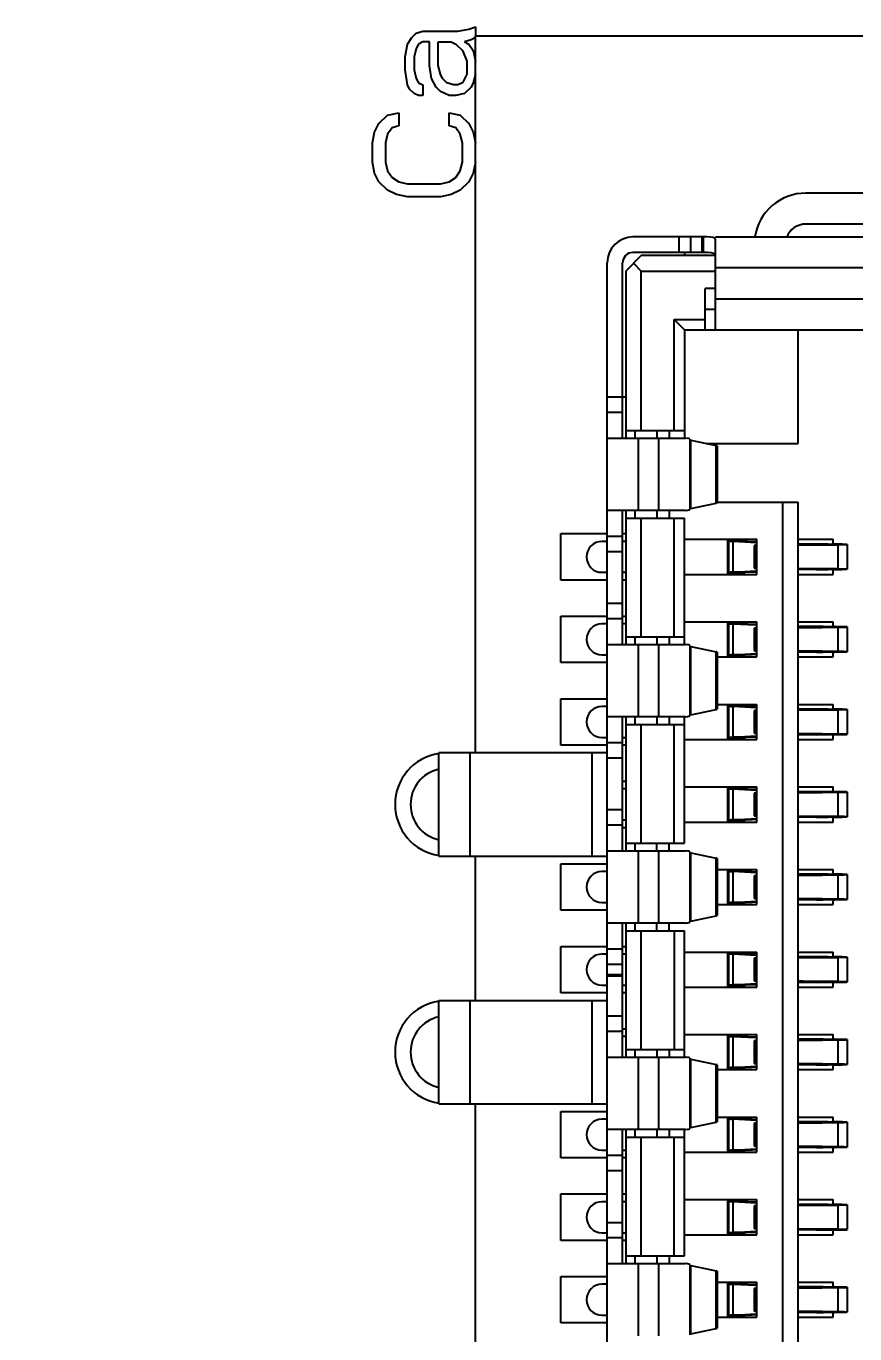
# Model space of a CAD drawing. Header units: millimetres. Extents: x 0 to 841, y 0 to 594.
# Drawn here: x 374.55 to 382.58, y 331 to 343.67 of the extents above; entities that cross this region are included whole.
import ezdxf

# ---------------------------------------------------------------- set-up
doc = ezdxf.new("R2010")
doc.units = ezdxf.units.MM
doc.header["$LTSCALE"] = 46.255
doc.layers.get('0').update_dxf_attribs({"linetype": 'CONTINUOUS'})
doc.layers.add('ASSEM_MEM', color=7, linetype='CONTINUOUS')
doc.styles.get("Standard").update_dxf_attribs({"font": 'txt', "width": 0.8})
doc.dimstyles.new('DIMSTYLE_1', dxfattribs={"dimtxt": 3, "dimasz": 2.1, "dimexe": 2, "dimexo": 1, "dimgap": 0.75, "dimtad": 0, "dimtih": 1, "dimtoh": 1, "dimzin": 0, "dimdsep": 46, "dimtxsty": 'STANDARD', "dimblk": '_FILLED', "dimblk1": '_FILLED', "dimblk2": '_FILLED', "dimcen": 0.09, "dimazin": 0, "dimtp": 0.01, "dimtm": 0.01, "dimtfac": 1, "dimtofl": 0, "dimtmove": 0, "dimatfit": 3, "dimldrblk": '_FILLED', "dimfxl": 1, "dimtolj": 1, "dimtzin": 0, "dimarcsym": 0})

# ---------------------------------------------------------------- blocks, each defined once
blk = doc.blocks.new('*D32')
at = {"color": 7, "linetype": 'CONTINUOUS'}
for p, q in [((351.897, 329.99), (369.83, 329.99)), ((369.83, 329.99), (372.996, 324.681)), ((372.996, 324.681), (426.09, 324.681))]:
    blk.add_line(p, q, dxfattribs=at)
at = {"color": 7, "linetype": 'CONTINUOUS', "insert": (427.59, 328.431), "char_height": 3, "width": 14.4, "attachment_point": 1, "line_spacing_factor": 0.9}
blk.add_mtext('156.65', dxfattribs=at)
blk = doc.blocks.new('_FILLED')
at = {"color": 0, "linetype": 'BYBLOCK'}
blk.add_solid([(0, 0), (-1, 0.1667), (-1, -0.1667)], dxfattribs=at)
blk = doc.blocks.new('*D55')
at = {"color": 7, "linetype": 'CONTINUOUS'}
blk.add_line((385.407, 330.505), (385.407, 294.565), dxfattribs=at)
at = {"color": 7, "linetype": 'CONTINUOUS', "insert": (381.657, 293.065), "char_height": 3, "width": 14.4, "attachment_point": 3, "rotation": 90, "line_spacing_factor": 0.9}
blk.add_mtext('169.31', dxfattribs=at)

msp = doc.modelspace()

# ---------------------------------------------------------------- linework, layer by layer
at = {"layer": 'ASSEM_MEM', "color": 40, "linetype": 'CONTINUOUS'}
for p, q in [((378.289, 343.562), (378.332, 343.604)), ((378.332, 343.604), (378.396, 343.625)), ((378.396, 343.625), (378.736, 343.625)), ((378.736, 343.625), (378.843, 343.645)), ((378.843, 343.645), (378.907, 343.666)), ((378.907, 343.666), (378.907, 343.58)), ((378.226, 343.375), (378.247, 343.5)), ((378.247, 343.5), (378.289, 343.562)), ((378.353, 343.5), (378.332, 343.458)), ((378.396, 343.52), (378.353, 343.5)), ((378.46, 343.52), (378.396, 343.52)), ((378.46, 343.291), (378.46, 343.52)), ((378.545, 343.52), (378.672, 343.52)), ((378.545, 343.291), (378.545, 343.52)), ((378.672, 343.52), (378.715, 343.5)), ((378.715, 343.5), (378.779, 343.437)), ((378.864, 343.541), (378.8, 343.52)), ((378.8, 343.52), (378.843, 343.5)), ((378.843, 343.5), (378.885, 343.437)), ((378.907, 343.562), (378.864, 343.541)), ((378.226, 343.25), (378.226, 343.375)), ((378.332, 343.458), (378.311, 343.375)), ((378.311, 343.375), (378.311, 343.25)), ((378.779, 343.437), (378.821, 343.333)), ((378.885, 343.437), (378.907, 343.333)), ((378.247, 343.104), (378.226, 343.25)), ((378.311, 343.25), (378.332, 343.166)), ((378.481, 343.166), (378.46, 343.291)), ((378.566, 343.208), (378.545, 343.291)), ((378.821, 343.333), (378.821, 343.208)), ((378.268, 343.062), (378.247, 343.104)), ((378.332, 343.166), (378.353, 343.125)), ((378.353, 343.125), (378.396, 343.104)), ((378.396, 343.104), (378.396, 343)), ((378.524, 343.083), (378.481, 343.166)), ((378.566, 343.041), (378.524, 343.083)), ((378.587, 343.166), (378.566, 343.208)), ((378.63, 343.125), (378.587, 343.166)), ((378.694, 343.104), (378.63, 343.125)), ((378.736, 343.104), (378.694, 343.104)), ((378.779, 343.125), (378.736, 343.104)), ((378.821, 343.208), (378.779, 343.125)), ((378.864, 343.083), (378.8, 343.02)), ((378.885, 343.125), (378.864, 343.083)), ((378.907, 343.208), (378.885, 343.125)), ((378.311, 343.02), (378.268, 343.062)), ((378.353, 343), (378.311, 343.02)), ((378.396, 343), (378.353, 343)), ((378.651, 343), (378.566, 343.041)), ((378.715, 343), (378.651, 343)), ((378.8, 343.02), (378.715, 343)), ((378.055, 342.812), (378.162, 342.833)), ((378.162, 342.833), (378.162, 342.708)), ((378.651, 342.833), (378.758, 342.812)), ((378.651, 342.708), (378.651, 342.833)), ((377.928, 342.645), (377.97, 342.729)), ((377.97, 342.729), (378.055, 342.812)), ((378.162, 342.708), (378.098, 342.687)), ((378.715, 342.687), (378.651, 342.708)), ((378.758, 342.812), (378.843, 342.729)), ((378.843, 342.729), (378.885, 342.645)), ((377.907, 342.541), (377.928, 342.645)), ((378.055, 342.625), (378.034, 342.541)), ((378.098, 342.687), (378.055, 342.625)), ((378.758, 342.625), (378.715, 342.687)), ((378.779, 342.541), (378.758, 342.625)), ((378.885, 342.645), (378.907, 342.541)), ((377.907, 342.354), (377.907, 342.541)), ((378.034, 342.541), (378.034, 342.354)), ((378.779, 342.354), (378.779, 342.541)), ((377.928, 342.25), (377.907, 342.354)), ((378.034, 342.354), (378.055, 342.27)), ((378.758, 342.27), (378.779, 342.354)), ((378.907, 342.354), (378.885, 342.25)), ((377.97, 342.166), (377.928, 342.25)), ((378.055, 342.27), (378.098, 342.208)), ((378.098, 342.208), (378.162, 342.166)), ((378.651, 342.166), (378.715, 342.208)), ((378.715, 342.208), (378.758, 342.27)), ((378.885, 342.25), (378.843, 342.166)), ((378.055, 342.083), (377.97, 342.166)), ((378.141, 342.041), (378.055, 342.083)), ((378.162, 342.166), (378.247, 342.145)), ((378.247, 342.145), (378.566, 342.145)), ((378.566, 342.145), (378.651, 342.166)), ((378.758, 342.083), (378.672, 342.041)), ((378.843, 342.166), (378.758, 342.083)), ((378.247, 342.02), (378.141, 342.041)), ((378.566, 342.02), (378.247, 342.02)), ((378.672, 342.041), (378.566, 342.02))]:
    msp.add_line(p, q, dxfattribs=at)
at = {"layer": 'ASSEM_MEM', "color": 7, "linetype": 'CONTINUOUS'}
for p, q in [((378.907, 343.58), (386.907, 343.58)), ((378.907, 336.63), (378.907, 343.58)), ((383.707, 342.055), (382.107, 342.055)), ((383.707, 341.755), (382.107, 341.755)), ((380.879, 341.48), (380.879, 341.63)), ((380.99, 341.63), (380.99, 341.48)), ((381.102, 341.48), (381.102, 341.63)), ((381.112, 341.63), (381.112, 341.48)), ((381.232, 341.63), (384.582, 341.63)), ((381.232, 340.73), (381.232, 341.605)), ((380.512, 341.45), (380.362, 341.3)), ((381.228, 341.45), (380.512, 341.45)), ((380.932, 341.48), (380.932, 341.45)), ((380.182, 334.473), (380.182, 341.38)), ((380.332, 339.68), (380.332, 341.38)), ((380.437, 341.375), (380.512, 341.3)), ((384.582, 341.33), (381.232, 341.33)), ((380.362, 341.3), (380.362, 339.68)), ((380.512, 341.3), (381.232, 341.3)), ((380.512, 339.755), (380.512, 341.3)), ((381.232, 341.13), (381.132, 341.13)), ((381.132, 340.73), (381.132, 341.13)), ((381.132, 340.93), (381.232, 340.93)), ((381.232, 341.03), (384.582, 341.03)), ((380.832, 340.83), (381.132, 340.83)), ((380.832, 340.83), (380.932, 340.73)), ((380.832, 339.755), (380.832, 340.83)), ((380.932, 340.73), (384.582, 340.73)), ((380.932, 340.73), (380.932, 339.68)), ((382.032, 339.63), (382.032, 340.73)), ((380.182, 340.08), (380.362, 340.08)), ((380.332, 339.93), (380.182, 339.93)), ((380.182, 339.68), (380.941, 339.68)), ((380.362, 339.755), (380.932, 339.755)), ((380.452, 339.68), (380.452, 339.755)), ((380.482, 339.68), (380.482, 338.98)), ((380.662, 339.755), (380.662, 339.68)), ((380.682, 338.98), (380.682, 339.68)), ((380.782, 339.755), (380.782, 339.68)), ((380.982, 339.672), (380.982, 338.989)), ((380.993, 339.661), (381.237, 339.61)), ((380.993, 338.999), (380.993, 339.661)), ((381.141, 339.63), (382.032, 339.63)), ((381.237, 339.051), (381.237, 339.61)), ((381.248, 339.606), (381.248, 339.055)), ((380.993, 338.999), (381.237, 339.051)), ((381.248, 339.06), (382.032, 339.06)), ((381.882, 339.06), (381.882, 330.63)), ((382.032, 329.53), (382.032, 339.06)), ((380.941, 338.98), (380.182, 338.98)), ((380.332, 337.68), (380.332, 338.98)), ((380.362, 338.98), (380.362, 337.68)), ((380.362, 338.905), (380.932, 338.905)), ((380.452, 338.905), (380.452, 338.98)), ((380.512, 337.755), (380.512, 338.905)), ((380.662, 338.98), (380.662, 338.905)), ((380.782, 338.98), (380.782, 338.905)), ((380.832, 337.755), (380.832, 338.905)), ((380.932, 337.68), (380.932, 338.905)), ((379.732, 338.755), (380.182, 338.755)), ((379.732, 338.305), (379.732, 338.755)), ((380.182, 338.68), (380.132, 338.68)), ((380.182, 338.73), (380.332, 338.73)), ((380.332, 338.755), (380.362, 338.755)), ((380.362, 338.68), (380.332, 338.68)), ((380.932, 338.7), (381.632, 338.7)), ((381.352, 338.36), (381.352, 338.7)), ((381.362, 338.68), (381.352, 338.68)), ((381.362, 338.685), (381.362, 338.7)), ((381.362, 338.685), (381.512, 338.685)), ((381.362, 338.684), (381.512, 338.684)), ((381.362, 338.684), (381.366, 338.682)), ((381.362, 338.377), (381.362, 338.684)), ((381.546, 338.679), (381.401, 338.679)), ((381.63, 338.667), (381.401, 338.679)), ((381.401, 338.679), (381.401, 338.381)), ((381.512, 338.685), (381.512, 338.7)), ((381.63, 338.675), (381.546, 338.679)), ((381.632, 338.36), (381.632, 338.7)), ((382.032, 338.7), (382.372, 338.7)), ((382.211, 338.654), (382.032, 338.655)), ((382.134, 338.655), (382.134, 338.646)), ((382.276, 338.654), (382.211, 338.654)), ((382.265, 338.646), (382.417, 338.648)), ((382.372, 338.651), (382.372, 338.7)), ((382.417, 338.648), (382.417, 338.413)), ((382.507, 338.651), (382.507, 338.41)), ((380.332, 338.58), (380.182, 338.58)), ((381.616, 338.637), (381.608, 338.639)), ((381.608, 338.639), (381.608, 338.639)), ((381.608, 338.639), (381.608, 338.421)), ((381.608, 338.639), (381.608, 338.422)), ((381.616, 338.637), (381.632, 338.637)), ((381.632, 338.557), (381.62, 338.557)), ((381.62, 338.557), (381.62, 338.504)), ((382.032, 338.644), (382.265, 338.646)), ((381.401, 338.381), (381.63, 338.394)), ((381.616, 338.424), (381.608, 338.422)), ((381.608, 338.422), (381.608, 338.421)), ((381.632, 338.424), (381.616, 338.424)), ((381.62, 338.504), (381.632, 338.504)), ((382.265, 338.415), (382.032, 338.416)), ((382.211, 338.406), (382.032, 338.405)), ((382.134, 338.415), (382.134, 338.406)), ((382.211, 338.406), (382.276, 338.407)), ((382.417, 338.413), (382.265, 338.415)), ((382.372, 338.36), (382.372, 338.407)), ((380.182, 338.305), (379.732, 338.305)), ((380.132, 338.38), (380.182, 338.38)), ((380.332, 338.38), (380.362, 338.38)), ((380.362, 338.305), (380.332, 338.305)), ((380.932, 338.36), (381.632, 338.36)), ((381.352, 338.38), (381.362, 338.38)), ((381.362, 338.377), (381.512, 338.377)), ((381.512, 338.376), (381.362, 338.376)), ((381.362, 338.36), (381.362, 338.376)), ((381.546, 338.381), (381.401, 338.381)), ((381.512, 338.36), (381.512, 338.376)), ((381.546, 338.381), (381.63, 338.386)), ((382.032, 338.36), (382.372, 338.36)), ((380.182, 338.08), (380.332, 338.08)), ((379.732, 337.955), (380.182, 337.955)), ((379.732, 337.505), (379.732, 337.955)), ((380.332, 337.93), (380.182, 337.93)), ((380.332, 337.955), (380.362, 337.955)), ((380.932, 337.9), (381.632, 337.9)), ((381.352, 337.56), (381.352, 337.9)), ((381.362, 337.885), (381.362, 337.9)), ((381.512, 337.885), (381.512, 337.9)), ((381.632, 337.56), (381.632, 337.9)), ((382.032, 337.9), (382.372, 337.9)), ((382.372, 337.851), (382.372, 337.9)), ((380.182, 337.88), (380.132, 337.88)), ((380.362, 337.88), (380.332, 337.88)), ((381.362, 337.88), (381.352, 337.88)), ((381.362, 337.885), (381.512, 337.885)), ((381.362, 337.884), (381.512, 337.884)), ((381.362, 337.884), (381.366, 337.882)), ((381.362, 337.577), (381.362, 337.884)), ((381.546, 337.879), (381.401, 337.879)), ((381.63, 337.867), (381.401, 337.879)), ((381.401, 337.879), (381.401, 337.581)), ((381.63, 337.875), (381.546, 337.879)), ((381.616, 337.837), (381.608, 337.839)), ((381.608, 337.839), (381.608, 337.839)), ((381.608, 337.839), (381.608, 337.621)), ((381.608, 337.839), (381.608, 337.622)), ((381.616, 337.837), (381.632, 337.837)), ((382.211, 337.854), (382.032, 337.855)), ((382.032, 337.844), (382.265, 337.846)), ((382.134, 337.855), (382.134, 337.846)), ((382.276, 337.854), (382.211, 337.854)), ((382.265, 337.846), (382.417, 337.848)), ((382.417, 337.848), (382.417, 337.613)), ((382.507, 337.851), (382.507, 337.61)), ((380.182, 337.68), (380.941, 337.68)), ((380.362, 337.755), (380.932, 337.755)), ((380.452, 337.68), (380.452, 337.755)), ((380.482, 337.68), (380.482, 336.98)), ((380.662, 337.755), (380.662, 337.68)), ((380.682, 336.98), (380.682, 337.68)), ((380.782, 337.755), (380.782, 337.68)), ((380.982, 337.672), (380.982, 336.989)), ((380.993, 337.661), (381.237, 337.61)), ((380.993, 336.999), (380.993, 337.661)), ((381.632, 337.757), (381.62, 337.757)), ((381.62, 337.757), (381.62, 337.704)), ((381.62, 337.704), (381.632, 337.704)), ((380.132, 337.58), (380.182, 337.58)), ((381.237, 337.051), (381.237, 337.61)), ((381.248, 337.606), (381.248, 337.055)), ((381.248, 337.56), (381.632, 337.56)), ((381.352, 337.58), (381.362, 337.58)), ((381.362, 337.577), (381.512, 337.577)), ((381.512, 337.576), (381.362, 337.576)), ((381.362, 337.56), (381.362, 337.576)), ((381.401, 337.581), (381.63, 337.594)), ((381.546, 337.581), (381.401, 337.581)), ((381.512, 337.56), (381.512, 337.576)), ((381.546, 337.581), (381.63, 337.586)), ((381.616, 337.624), (381.608, 337.622)), ((381.608, 337.622), (381.608, 337.621)), ((381.632, 337.624), (381.616, 337.624)), ((382.265, 337.615), (382.032, 337.616)), ((382.211, 337.606), (382.032, 337.605)), ((382.032, 337.56), (382.372, 337.56)), ((382.134, 337.615), (382.134, 337.606)), ((382.211, 337.606), (382.276, 337.607)), ((382.417, 337.613), (382.265, 337.615)), ((382.372, 337.56), (382.372, 337.607)), ((380.182, 337.505), (379.732, 337.505)), ((379.732, 337.155), (380.182, 337.155)), ((379.732, 336.705), (379.732, 337.155)), ((380.182, 337.08), (380.132, 337.08)), ((380.993, 336.999), (381.237, 337.051)), ((381.248, 337.1), (381.632, 337.1)), ((381.352, 336.76), (381.352, 337.1)), ((381.362, 337.08), (381.352, 337.08)), ((381.362, 337.085), (381.362, 337.1)), ((381.362, 337.085), (381.512, 337.085)), ((381.362, 337.084), (381.512, 337.084)), ((381.362, 337.084), (381.366, 337.082)), ((381.362, 336.777), (381.362, 337.084)), ((381.546, 337.079), (381.401, 337.079)), ((381.63, 337.067), (381.401, 337.079)), ((381.401, 337.079), (381.401, 336.781)), ((381.512, 337.085), (381.512, 337.1)), ((381.63, 337.075), (381.546, 337.079)), ((381.616, 337.037), (381.608, 337.039)), ((381.608, 337.039), (381.608, 337.039)), ((381.608, 337.039), (381.608, 336.821)), ((381.608, 337.039), (381.608, 336.822)), ((381.616, 337.037), (381.632, 337.037)), ((381.632, 336.76), (381.632, 337.1)), ((382.032, 337.1), (382.372, 337.1)), ((382.211, 337.054), (382.032, 337.055)), ((382.032, 337.044), (382.265, 337.046)), ((382.134, 337.055), (382.134, 337.046)), ((382.276, 337.054), (382.211, 337.054)), ((382.265, 337.046), (382.417, 337.048)), ((382.372, 337.051), (382.372, 337.1)), ((382.417, 337.048), (382.417, 336.813)), ((382.507, 337.051), (382.507, 336.81)), ((380.941, 336.98), (380.182, 336.98)), ((380.332, 335.68), (380.332, 336.98)), ((380.362, 336.98), (380.362, 335.68)), ((380.362, 336.905), (380.932, 336.905)), ((380.452, 336.905), (380.452, 336.98)), ((380.512, 335.755), (380.512, 336.905)), ((380.662, 336.98), (380.662, 336.905)), ((380.782, 336.98), (380.782, 336.905)), ((380.832, 335.755), (380.832, 336.905)), ((380.932, 335.755), (380.932, 336.98)), ((381.632, 336.957), (381.62, 336.957)), ((381.62, 336.957), (381.62, 336.904)), ((381.62, 336.904), (381.632, 336.904)), ((380.132, 336.78), (380.182, 336.78)), ((380.332, 336.78), (380.362, 336.78)), ((380.932, 336.76), (381.632, 336.76)), ((381.352, 336.78), (381.362, 336.78)), ((381.362, 336.777), (381.512, 336.777)), ((381.512, 336.776), (381.362, 336.776)), ((381.362, 336.76), (381.362, 336.776)), ((381.401, 336.781), (381.63, 336.794)), ((381.546, 336.781), (381.401, 336.781)), ((381.512, 336.76), (381.512, 336.776)), ((381.546, 336.781), (381.63, 336.786)), ((381.616, 336.824), (381.608, 336.822)), ((381.608, 336.822), (381.608, 336.821)), ((381.632, 336.824), (381.616, 336.824)), ((382.265, 336.815), (382.032, 336.816)), ((382.211, 336.806), (382.032, 336.805)), ((382.032, 336.76), (382.372, 336.76)), ((382.134, 336.815), (382.134, 336.806)), ((382.211, 336.806), (382.276, 336.807)), ((382.417, 336.813), (382.265, 336.815)), ((382.372, 336.76), (382.372, 336.807)), ((380.182, 336.63), (378.552, 336.63)), ((378.552, 335.63), (378.552, 336.63)), ((378.852, 336.63), (378.852, 335.63)), ((380.182, 336.705), (379.732, 336.705)), ((380.032, 336.63), (380.032, 335.63)), ((380.182, 336.73), (380.332, 336.73)), ((380.362, 336.705), (380.332, 336.705)), ((380.332, 336.58), (380.182, 336.58)), ((380.332, 336.355), (380.362, 336.355)), ((380.362, 336.28), (380.332, 336.28)), ((380.932, 336.3), (381.632, 336.3)), ((381.352, 335.96), (381.352, 336.3)), ((381.362, 336.28), (381.352, 336.28)), ((381.362, 336.285), (381.362, 336.3)), ((381.362, 336.285), (381.512, 336.285)), ((381.362, 336.284), (381.512, 336.284)), ((381.362, 336.284), (381.366, 336.282)), ((381.362, 335.977), (381.362, 336.284)), ((381.546, 336.279), (381.401, 336.279)), ((381.63, 336.267), (381.401, 336.279)), ((381.401, 336.279), (381.401, 335.981)), ((381.512, 336.285), (381.512, 336.3)), ((381.63, 336.275), (381.546, 336.279)), ((381.616, 336.237), (381.608, 336.239)), ((381.608, 336.239), (381.608, 336.239)), ((381.608, 336.239), (381.608, 336.021)), ((381.608, 336.239), (381.608, 336.022)), ((381.632, 335.96), (381.632, 336.3)), ((382.032, 336.3), (382.372, 336.3)), ((382.211, 336.254), (382.032, 336.255)), ((382.032, 336.244), (382.265, 336.246)), ((382.134, 336.255), (382.134, 336.246)), ((382.276, 336.254), (382.211, 336.254)), ((382.265, 336.246), (382.417, 336.248)), ((382.372, 336.251), (382.372, 336.3)), ((382.417, 336.248), (382.417, 336.013)), ((382.507, 336.251), (382.507, 336.01)), ((381.616, 336.237), (381.632, 336.237)), ((381.632, 336.157), (381.62, 336.157)), ((381.62, 336.157), (381.62, 336.104)), ((380.182, 336.08), (380.332, 336.08)), ((381.401, 335.981), (381.63, 335.994)), ((381.546, 335.981), (381.63, 335.986)), ((381.616, 336.024), (381.608, 336.022)), ((381.608, 336.022), (381.608, 336.021)), ((381.632, 336.024), (381.616, 336.024)), ((381.62, 336.104), (381.632, 336.104)), ((382.265, 336.015), (382.032, 336.016)), ((382.211, 336.006), (382.032, 336.005)), ((382.134, 336.015), (382.134, 336.006)), ((382.211, 336.006), (382.276, 336.007)), ((382.417, 336.013), (382.265, 336.015)), ((382.372, 335.96), (382.372, 336.007)), ((380.332, 335.93), (380.182, 335.93)), ((380.332, 335.98), (380.362, 335.98)), ((380.362, 335.905), (380.332, 335.905)), ((380.932, 335.96), (381.632, 335.96)), ((381.352, 335.98), (381.362, 335.98)), ((381.362, 335.977), (381.512, 335.977)), ((381.512, 335.976), (381.362, 335.976)), ((381.362, 335.96), (381.362, 335.976)), ((381.546, 335.981), (381.401, 335.981)), ((381.512, 335.96), (381.512, 335.976)), ((382.032, 335.96), (382.372, 335.96)), ((380.362, 335.755), (380.932, 335.755)), ((380.452, 335.68), (380.452, 335.755)), ((380.662, 335.68), (380.662, 335.755)), ((380.782, 335.68), (380.782, 335.755)), ((378.552, 335.63), (380.182, 335.63)), ((378.907, 334.23), (378.907, 335.63)), ((380.182, 335.68), (380.941, 335.68)), ((380.482, 335.68), (380.482, 334.98)), ((380.682, 334.98), (380.682, 335.68)), ((380.982, 335.672), (380.982, 334.989)), ((380.993, 335.661), (381.237, 335.61)), ((380.993, 334.999), (380.993, 335.661)), ((381.237, 335.051), (381.237, 335.61)), ((381.248, 335.606), (381.248, 335.055)), ((379.732, 335.555), (380.182, 335.555)), ((379.732, 335.105), (379.732, 335.555)), ((380.182, 335.48), (380.132, 335.48)), ((381.248, 335.5), (381.632, 335.5)), ((381.352, 335.16), (381.352, 335.5)), ((381.362, 335.48), (381.352, 335.48)), ((381.362, 335.485), (381.362, 335.5)), ((381.362, 335.485), (381.512, 335.485)), ((381.362, 335.484), (381.512, 335.484)), ((381.362, 335.484), (381.366, 335.482)), ((381.362, 335.177), (381.362, 335.484)), ((381.546, 335.479), (381.401, 335.479)), ((381.63, 335.467), (381.401, 335.479)), ((381.401, 335.479), (381.401, 335.181)), ((381.512, 335.485), (381.512, 335.5)), ((381.63, 335.475), (381.546, 335.479)), ((381.632, 335.16), (381.632, 335.5)), ((382.032, 335.5), (382.372, 335.5)), ((382.372, 335.451), (382.372, 335.5)), ((381.616, 335.437), (381.608, 335.439)), ((381.608, 335.439), (381.608, 335.439)), ((381.608, 335.439), (381.608, 335.221)), ((381.608, 335.439), (381.608, 335.222)), ((381.616, 335.437), (381.632, 335.437)), ((381.632, 335.357), (381.62, 335.357)), ((381.62, 335.357), (381.62, 335.304)), ((382.211, 335.454), (382.032, 335.455)), ((382.134, 335.455), (382.134, 335.446)), ((382.276, 335.454), (382.211, 335.454)), ((382.265, 335.446), (382.417, 335.448)), ((382.417, 335.448), (382.417, 335.213)), ((382.507, 335.451), (382.507, 335.21)), ((381.62, 335.304), (381.632, 335.304)), ((380.182, 335.105), (379.732, 335.105)), ((380.132, 335.18), (380.182, 335.18)), ((381.248, 335.16), (381.632, 335.16)), ((381.352, 335.18), (381.362, 335.18)), ((381.362, 335.177), (381.512, 335.177)), ((381.512, 335.176), (381.362, 335.176)), ((381.362, 335.16), (381.362, 335.176)), ((381.401, 335.181), (381.63, 335.194)), ((381.546, 335.181), (381.401, 335.181)), ((381.512, 335.16), (381.512, 335.176)), ((381.546, 335.181), (381.63, 335.186)), ((381.616, 335.224), (381.608, 335.222)), ((381.608, 335.222), (381.608, 335.221)), ((381.632, 335.224), (381.616, 335.224)), ((382.265, 335.215), (382.032, 335.216)), ((382.211, 335.206), (382.032, 335.205)), ((382.032, 335.16), (382.372, 335.16)), ((382.134, 335.215), (382.134, 335.206)), ((382.211, 335.206), (382.276, 335.207)), ((382.417, 335.213), (382.265, 335.215)), ((382.372, 335.16), (382.372, 335.207)), ((380.941, 334.98), (380.182, 334.98)), ((380.332, 334.473), (380.332, 334.98)), ((380.362, 334.98), (380.362, 333.68)), ((380.452, 334.905), (380.452, 334.98)), ((380.662, 334.905), (380.662, 334.98)), ((380.782, 334.905), (380.782, 334.98)), ((380.993, 334.999), (381.237, 335.051)), ((380.362, 334.905), (380.932, 334.905)), ((380.512, 333.755), (380.512, 334.905)), ((380.832, 334.905), (380.832, 333.755)), ((380.932, 333.68), (380.932, 334.905)), ((379.732, 334.755), (380.182, 334.755)), ((379.732, 334.305), (379.732, 334.755)), ((380.182, 334.73), (380.332, 334.73)), ((380.332, 334.755), (380.362, 334.755)), ((380.182, 334.68), (380.132, 334.68)), ((380.362, 334.68), (380.332, 334.68)), ((380.932, 334.7), (381.632, 334.7)), ((381.352, 334.36), (381.352, 334.7)), ((381.362, 334.68), (381.352, 334.68)), ((381.362, 334.685), (381.362, 334.7)), ((381.362, 334.685), (381.512, 334.685)), ((381.362, 334.684), (381.512, 334.684)), ((381.362, 334.684), (381.366, 334.682)), ((381.362, 334.377), (381.362, 334.684)), ((381.546, 334.679), (381.401, 334.679)), ((381.63, 334.667), (381.401, 334.679)), ((381.401, 334.679), (381.401, 334.381)), ((381.512, 334.685), (381.512, 334.7)), ((381.63, 334.675), (381.546, 334.679)), ((381.616, 334.637), (381.608, 334.639)), ((381.608, 334.639), (381.608, 334.639)), ((381.608, 334.639), (381.608, 334.421)), ((381.608, 334.639), (381.608, 334.422)), ((381.616, 334.637), (381.632, 334.637)), ((381.632, 334.36), (381.632, 334.7)), ((382.032, 334.7), (382.372, 334.7)), ((382.211, 334.654), (382.032, 334.655)), ((382.032, 334.644), (382.265, 334.646)), ((382.134, 334.655), (382.134, 334.646)), ((382.276, 334.654), (382.211, 334.654)), ((382.265, 334.646), (382.417, 334.648)), ((382.372, 334.651), (382.372, 334.7)), ((382.417, 334.648), (382.417, 334.413)), ((382.507, 334.651), (382.507, 334.41)), ((380.332, 334.58), (380.182, 334.58)), ((380.332, 334.48), (380.182, 334.48)), ((380.182, 334.47), (380.332, 334.47)), ((380.182, 328.88), (380.182, 334.47)), ((380.332, 333.68), (380.332, 334.47)), ((381.632, 334.557), (381.62, 334.557)), ((381.62, 334.557), (381.62, 334.504)), ((381.62, 334.504), (381.632, 334.504)), ((380.132, 334.38), (380.182, 334.38)), ((380.332, 334.38), (380.362, 334.38)), ((380.932, 334.36), (381.632, 334.36)), ((381.352, 334.38), (381.362, 334.38)), ((381.362, 334.377), (381.512, 334.377)), ((381.512, 334.376), (381.362, 334.376)), ((381.362, 334.36), (381.362, 334.376)), ((381.401, 334.381), (381.63, 334.394)), ((381.546, 334.381), (381.401, 334.381)), ((381.512, 334.36), (381.512, 334.376)), ((381.546, 334.381), (381.63, 334.386)), ((381.616, 334.424), (381.608, 334.422)), ((381.608, 334.422), (381.608, 334.421)), ((381.632, 334.424), (381.616, 334.424)), ((382.211, 334.406), (382.032, 334.405)), ((382.032, 334.36), (382.372, 334.36)), ((382.134, 334.415), (382.134, 334.406)), ((382.211, 334.406), (382.276, 334.407)), ((382.417, 334.413), (382.265, 334.415)), ((382.372, 334.36), (382.372, 334.407)), ((378.552, 334.23), (380.182, 334.23)), ((378.552, 333.23), (378.552, 334.23)), ((378.852, 334.23), (378.852, 333.23)), ((380.182, 334.305), (379.732, 334.305)), ((380.032, 334.23), (380.032, 333.23)), ((380.362, 334.305), (380.332, 334.305)), ((380.182, 334.08), (380.332, 334.08)), ((380.332, 333.93), (380.182, 333.93)), ((380.332, 333.955), (380.362, 333.955)), ((380.362, 333.88), (380.332, 333.88)), ((380.932, 333.9), (381.632, 333.9)), ((381.352, 333.56), (381.352, 333.9)), ((381.362, 333.88), (381.352, 333.88)), ((381.362, 333.885), (381.362, 333.9)), ((381.362, 333.885), (381.512, 333.885)), ((381.362, 333.884), (381.512, 333.884)), ((381.362, 333.884), (381.366, 333.882)), ((381.362, 333.577), (381.362, 333.884)), ((381.546, 333.879), (381.401, 333.879)), ((381.63, 333.867), (381.401, 333.879)), ((381.401, 333.879), (381.401, 333.581)), ((381.512, 333.885), (381.512, 333.9)), ((381.63, 333.875), (381.546, 333.879)), ((381.616, 333.837), (381.608, 333.839)), ((381.608, 333.839), (381.608, 333.839)), ((381.608, 333.839), (381.608, 333.621)), ((381.608, 333.839), (381.608, 333.622)), ((381.616, 333.837), (381.632, 333.837)), ((381.632, 333.56), (381.632, 333.9)), ((382.032, 333.9), (382.372, 333.9)), ((382.211, 333.854), (382.032, 333.855)), ((382.032, 333.844), (382.265, 333.846)), ((382.134, 333.855), (382.134, 333.846)), ((382.276, 333.854), (382.211, 333.854)), ((382.265, 333.846), (382.417, 333.848)), ((382.372, 333.851), (382.372, 333.9)), ((382.417, 333.848), (382.417, 333.613)), ((382.507, 333.851), (382.507, 333.61)), ((380.362, 333.755), (380.932, 333.755)), ((380.452, 333.68), (380.452, 333.755)), ((380.662, 333.755), (380.662, 333.68)), ((380.782, 333.755), (380.782, 333.68)), ((381.632, 333.757), (381.62, 333.757)), ((381.62, 333.757), (381.62, 333.704)), ((381.62, 333.704), (381.632, 333.704)), ((380.182, 333.68), (380.941, 333.68)), ((380.482, 333.68), (380.482, 332.98)), ((380.682, 332.98), (380.682, 333.68)), ((380.982, 333.672), (380.982, 332.989)), ((380.993, 333.661), (381.237, 333.61)), ((380.993, 332.999), (380.993, 333.661)), ((381.237, 333.051), (381.237, 333.61)), ((381.248, 333.606), (381.248, 333.055)), ((381.352, 333.58), (381.362, 333.58)), ((381.362, 333.577), (381.512, 333.577)), ((381.401, 333.581), (381.63, 333.594)), ((381.546, 333.581), (381.401, 333.581)), ((381.546, 333.581), (381.63, 333.586)), ((381.616, 333.624), (381.608, 333.622)), ((381.608, 333.622), (381.608, 333.621)), ((381.632, 333.624), (381.616, 333.624)), ((382.265, 333.615), (382.032, 333.616)), ((382.211, 333.606), (382.032, 333.605)), ((382.134, 333.615), (382.134, 333.606)), ((382.211, 333.606), (382.276, 333.607)), ((382.417, 333.613), (382.265, 333.615)), ((382.372, 333.56), (382.372, 333.607)), ((381.248, 333.56), (381.632, 333.56)), ((381.512, 333.576), (381.362, 333.576)), ((381.362, 333.56), (381.362, 333.576)), ((381.512, 333.56), (381.512, 333.576)), ((382.032, 333.56), (382.372, 333.56)), ((378.552, 333.23), (380.182, 333.23)), ((378.907, 326.68), (378.907, 333.23)), ((379.732, 333.155), (380.182, 333.155)), ((379.732, 332.705), (379.732, 333.155)), ((380.182, 333.08), (380.132, 333.08)), ((381.248, 333.1), (381.632, 333.1)), ((381.352, 332.76), (381.352, 333.1)), ((381.362, 333.08), (381.352, 333.08)), ((381.362, 333.085), (381.362, 333.1)), ((381.362, 333.085), (381.512, 333.085)), ((381.362, 333.084), (381.512, 333.084)), ((381.362, 333.084), (381.366, 333.082)), ((381.362, 332.777), (381.362, 333.084)), ((381.546, 333.079), (381.401, 333.079)), ((381.63, 333.067), (381.401, 333.079)), ((381.401, 333.079), (381.401, 332.781)), ((381.512, 333.085), (381.512, 333.1)), ((381.63, 333.075), (381.546, 333.079)), ((381.632, 332.76), (381.632, 333.1)), ((382.032, 333.1), (382.372, 333.1)), ((382.372, 333.051), (382.372, 333.1)), ((380.941, 332.98), (380.182, 332.98)), ((380.332, 331.68), (380.332, 332.98)), ((380.362, 332.98), (380.362, 331.68)), ((380.452, 332.905), (380.452, 332.98)), ((380.662, 332.98), (380.662, 332.905)), ((380.782, 332.98), (380.782, 332.905)), ((380.932, 331.755), (380.932, 332.98)), ((380.993, 332.999), (381.237, 333.051)), ((381.616, 333.037), (381.608, 333.039)), ((381.608, 333.039), (381.608, 333.039)), ((381.608, 333.039), (381.608, 332.821)), ((381.608, 333.039), (381.608, 332.822)), ((381.616, 333.037), (381.632, 333.037)), ((381.632, 332.957), (381.62, 332.957)), ((381.62, 332.957), (381.62, 332.904)), ((382.211, 333.054), (382.032, 333.055)), ((382.032, 333.044), (382.265, 333.046)), ((382.134, 333.055), (382.134, 333.046)), ((382.276, 333.054), (382.211, 333.054)), ((382.265, 333.046), (382.417, 333.048)), ((382.417, 333.048), (382.417, 332.813)), ((382.507, 333.051), (382.507, 332.81)), ((380.362, 332.905), (380.932, 332.905)), ((380.512, 331.755), (380.512, 332.905)), ((380.832, 331.755), (380.832, 332.905)), ((381.616, 332.824), (381.608, 332.822)), ((381.608, 332.822), (381.608, 332.821)), ((381.632, 332.824), (381.616, 332.824)), ((381.62, 332.904), (381.632, 332.904)), ((382.265, 332.815), (382.032, 332.816)), ((380.182, 332.705), (379.732, 332.705)), ((380.132, 332.78), (380.182, 332.78)), ((380.182, 332.73), (380.332, 332.73)), ((380.332, 332.78), (380.362, 332.78)), ((380.362, 332.705), (380.332, 332.705)), ((380.932, 332.76), (381.632, 332.76)), ((381.352, 332.78), (381.362, 332.78)), ((381.362, 332.777), (381.512, 332.777)), ((381.512, 332.776), (381.362, 332.776)), ((381.362, 332.76), (381.362, 332.776)), ((381.401, 332.781), (381.63, 332.794)), ((381.546, 332.781), (381.401, 332.781)), ((381.512, 332.76), (381.512, 332.776)), ((381.546, 332.781), (381.63, 332.786)), ((382.211, 332.806), (382.032, 332.805)), ((382.032, 332.76), (382.372, 332.76)), ((382.134, 332.815), (382.134, 332.806)), ((382.211, 332.806), (382.276, 332.807)), ((382.417, 332.813), (382.265, 332.815)), ((382.372, 332.76), (382.372, 332.807)), ((380.332, 332.58), (380.182, 332.58)), ((379.732, 332.355), (380.182, 332.355)), ((379.732, 331.905), (379.732, 332.355)), ((380.332, 332.355), (380.362, 332.355)), ((380.182, 332.28), (380.132, 332.28)), ((380.362, 332.28), (380.332, 332.28)), ((380.932, 332.3), (381.632, 332.3)), ((381.352, 331.96), (381.352, 332.3)), ((381.362, 332.28), (381.352, 332.28)), ((381.362, 332.285), (381.362, 332.3)), ((381.362, 332.285), (381.512, 332.285)), ((381.362, 332.284), (381.512, 332.284)), ((381.362, 332.284), (381.366, 332.282)), ((381.362, 331.977), (381.362, 332.284)), ((381.546, 332.279), (381.401, 332.279)), ((381.63, 332.267), (381.401, 332.279)), ((381.401, 332.279), (381.401, 331.981)), ((381.512, 332.285), (381.512, 332.3)), ((381.63, 332.275), (381.546, 332.279)), ((381.616, 332.237), (381.608, 332.239)), ((381.608, 332.239), (381.608, 332.239)), ((381.608, 332.239), (381.608, 332.021)), ((381.608, 332.239), (381.608, 332.022)), ((381.616, 332.237), (381.632, 332.237)), ((381.632, 331.96), (381.632, 332.3)), ((382.032, 332.3), (382.372, 332.3)), ((382.211, 332.254), (382.032, 332.255)), ((382.032, 332.244), (382.265, 332.246)), ((382.134, 332.255), (382.134, 332.246)), ((382.276, 332.254), (382.211, 332.254)), ((382.265, 332.246), (382.417, 332.248)), ((382.372, 332.251), (382.372, 332.3)), ((382.417, 332.248), (382.417, 332.013)), ((382.507, 332.251), (382.507, 332.01)), ((380.182, 332.08), (380.332, 332.08)), ((381.632, 332.157), (381.62, 332.157)), ((381.62, 332.157), (381.62, 332.104)), ((381.62, 332.104), (381.632, 332.104)), ((380.132, 331.98), (380.182, 331.98)), ((380.332, 331.93), (380.182, 331.93)), ((380.332, 331.98), (380.362, 331.98)), ((380.932, 331.96), (381.632, 331.96)), ((381.352, 331.98), (381.362, 331.98)), ((381.362, 331.977), (381.512, 331.977)), ((381.512, 331.976), (381.362, 331.976)), ((381.362, 331.96), (381.362, 331.976)), ((381.401, 331.981), (381.63, 331.994)), ((381.546, 331.981), (381.401, 331.981)), ((381.512, 331.96), (381.512, 331.976)), ((381.546, 331.981), (381.63, 331.986)), ((381.616, 332.024), (381.608, 332.022)), ((381.608, 332.022), (381.608, 332.021)), ((381.632, 332.024), (381.616, 332.024)), ((382.265, 332.015), (382.032, 332.016)), ((382.211, 332.006), (382.032, 332.005)), ((382.032, 331.96), (382.372, 331.96)), ((382.134, 332.015), (382.134, 332.006)), ((382.211, 332.006), (382.276, 332.007)), ((382.417, 332.013), (382.265, 332.015)), ((382.372, 331.96), (382.372, 332.007)), ((380.182, 331.905), (379.732, 331.905)), ((380.362, 331.905), (380.332, 331.905)), ((380.182, 331.68), (380.941, 331.68)), ((380.362, 331.755), (380.932, 331.755)), ((380.452, 331.68), (380.452, 331.755)), ((380.482, 331.68), (380.482, 330.98)), ((380.662, 331.755), (380.662, 331.68)), ((380.682, 330.98), (380.682, 331.68)), ((380.782, 331.755), (380.782, 331.68)), ((379.732, 331.555), (380.182, 331.555)), ((379.732, 331.105), (379.732, 331.555)), ((380.982, 331.672), (380.982, 330.989)), ((380.993, 331.661), (381.237, 331.61)), ((380.993, 330.999), (380.993, 331.661)), ((381.237, 331.051), (381.237, 331.61)), ((381.248, 331.606), (381.248, 331.055)), ((380.182, 331.48), (380.132, 331.48)), ((381.248, 331.5), (381.632, 331.5)), ((381.352, 331.16), (381.352, 331.5)), ((381.362, 331.48), (381.352, 331.48)), ((381.362, 331.485), (381.362, 331.5)), ((381.362, 331.485), (381.512, 331.485)), ((381.362, 331.484), (381.512, 331.484)), ((381.362, 331.484), (381.366, 331.482)), ((381.362, 331.177), (381.362, 331.484)), ((381.546, 331.479), (381.401, 331.479)), ((381.63, 331.467), (381.401, 331.479)), ((381.401, 331.479), (381.401, 331.181)), ((381.512, 331.485), (381.512, 331.5)), ((381.63, 331.475), (381.546, 331.479)), ((381.616, 331.437), (381.608, 331.439)), ((381.608, 331.439), (381.608, 331.439)), ((381.608, 331.439), (381.608, 331.221)), ((381.608, 331.439), (381.608, 331.222)), ((381.616, 331.437), (381.632, 331.437)), ((381.632, 331.16), (381.632, 331.5)), ((382.032, 331.5), (382.372, 331.5)), ((382.211, 331.454), (382.032, 331.455)), ((382.032, 331.444), (382.265, 331.446)), ((382.134, 331.455), (382.134, 331.446)), ((382.276, 331.454), (382.211, 331.454)), ((382.265, 331.446), (382.417, 331.448)), ((382.372, 331.451), (382.372, 331.5)), ((382.417, 331.448), (382.417, 331.213)), ((382.507, 331.451), (382.507, 331.21)), ((381.632, 331.357), (381.62, 331.357)), ((381.62, 331.357), (381.62, 331.304)), ((381.62, 331.304), (381.632, 331.304)), ((380.132, 331.18), (380.182, 331.18)), ((381.352, 331.18), (381.362, 331.18)), ((381.362, 331.177), (381.512, 331.177)), ((381.512, 331.176), (381.362, 331.176)), ((381.362, 331.16), (381.362, 331.176)), ((381.401, 331.181), (381.63, 331.194)), ((381.546, 331.181), (381.401, 331.181)), ((381.512, 331.16), (381.512, 331.176)), ((381.546, 331.181), (381.63, 331.186)), ((381.616, 331.224), (381.608, 331.222)), ((381.608, 331.222), (381.608, 331.221)), ((381.632, 331.224), (381.616, 331.224)), ((382.265, 331.215), (382.032, 331.216)), ((382.211, 331.206), (382.032, 331.205)), ((382.134, 331.215), (382.134, 331.206)), ((382.211, 331.206), (382.276, 331.207)), ((382.417, 331.213), (382.265, 331.215)), ((382.372, 331.16), (382.372, 331.207)), ((380.182, 331.105), (379.732, 331.105)), ((380.993, 330.999), (381.237, 331.051)), ((381.248, 331.16), (381.632, 331.16)), ((382.032, 331.16), (382.372, 331.16))]:
    msp.add_line(p, q, dxfattribs=at)
for points in [[(381.232, 341.605), (381.226, 341.618), (381.21, 341.626), (381.183, 341.629), (381.149, 341.63), (380.432, 341.63)], [(381.228, 341.45), (381.228, 341.451), (381.214, 341.469), (381.189, 341.478), (381.153, 341.48), (380.432, 341.48)], [(381.366, 338.682), (381.379, 338.681), (381.401, 338.679)], [(381.512, 338.684), (381.515, 338.682), (381.527, 338.681), (381.546, 338.679)], [(382.357, 338.651), (382.352, 338.651), (382.324, 338.653), (382.276, 338.654)], [(382.507, 338.651), (382.499, 338.651), (382.458, 338.653), (382.386, 338.654), (382.358, 338.654)], [(382.417, 338.648), (382.478, 338.649), (382.506, 338.65), (382.507, 338.651)], [(381.632, 338.641), (381.616, 338.64), (381.608, 338.639)], [(381.62, 338.557), (381.619, 338.587), (381.619, 338.613), (381.617, 338.63), (381.616, 338.637)], [(381.608, 338.421), (381.616, 338.42), (381.632, 338.42)], [(381.616, 338.424), (381.617, 338.43), (381.619, 338.448), (381.619, 338.474), (381.62, 338.504)], [(382.276, 338.407), (382.325, 338.408), (382.352, 338.409), (382.357, 338.41)], [(382.358, 338.407), (382.386, 338.407), (382.458, 338.408), (382.499, 338.409), (382.507, 338.41)], [(382.507, 338.41), (382.506, 338.41), (382.478, 338.412), (382.417, 338.413)], [(381.401, 338.381), (381.379, 338.38), (381.366, 338.378), (381.362, 338.377)], [(381.546, 338.381), (381.527, 338.38), (381.515, 338.378), (381.512, 338.377)], [(381.366, 337.882), (381.379, 337.881), (381.401, 337.879)], [(381.512, 337.884), (381.515, 337.882), (381.527, 337.881), (381.546, 337.879)], [(381.632, 337.841), (381.616, 337.84), (381.608, 337.839)], [(381.62, 337.757), (381.619, 337.787), (381.619, 337.813), (381.617, 337.83), (381.616, 337.837)], [(382.357, 337.851), (382.352, 337.851), (382.324, 337.853), (382.276, 337.854)], [(382.507, 337.851), (382.499, 337.851), (382.458, 337.853), (382.386, 337.854), (382.358, 337.854)], [(382.417, 337.848), (382.478, 337.849), (382.506, 337.85), (382.507, 337.851)], [(381.616, 337.624), (381.617, 337.63), (381.619, 337.648), (381.619, 337.674), (381.62, 337.704)], [(381.401, 337.581), (381.379, 337.58), (381.366, 337.578), (381.362, 337.577)], [(381.546, 337.581), (381.527, 337.58), (381.515, 337.578), (381.512, 337.577)], [(381.608, 337.621), (381.616, 337.62), (381.632, 337.62)], [(382.276, 337.607), (382.325, 337.608), (382.352, 337.609), (382.357, 337.61)], [(382.358, 337.607), (382.386, 337.607), (382.458, 337.608), (382.499, 337.609), (382.507, 337.61)], [(382.507, 337.61), (382.506, 337.61), (382.478, 337.612), (382.417, 337.613)], [(381.366, 337.082), (381.379, 337.081), (381.401, 337.079)], [(381.512, 337.084), (381.515, 337.082), (381.527, 337.081), (381.546, 337.079)], [(381.632, 337.041), (381.616, 337.04), (381.608, 337.039)], [(381.62, 336.957), (381.619, 336.987), (381.619, 337.013), (381.617, 337.03), (381.616, 337.037)], [(382.357, 337.051), (382.352, 337.051), (382.324, 337.053), (382.276, 337.054)], [(382.507, 337.051), (382.499, 337.051), (382.458, 337.053), (382.386, 337.054), (382.358, 337.054)], [(382.417, 337.048), (382.478, 337.049), (382.506, 337.05), (382.507, 337.051)], [(381.616, 336.824), (381.617, 336.83), (381.619, 336.848), (381.619, 336.874), (381.62, 336.904)], [(381.401, 336.781), (381.379, 336.78), (381.366, 336.778), (381.362, 336.777)], [(381.546, 336.781), (381.527, 336.78), (381.515, 336.778), (381.512, 336.777)], [(381.608, 336.821), (381.616, 336.82), (381.632, 336.82)], [(382.276, 336.807), (382.325, 336.808), (382.352, 336.809), (382.357, 336.81)], [(382.358, 336.807), (382.386, 336.807), (382.458, 336.808), (382.499, 336.809), (382.507, 336.81)], [(382.507, 336.81), (382.506, 336.81), (382.478, 336.812), (382.417, 336.813)], [(381.366, 336.282), (381.379, 336.281), (381.401, 336.279)], [(381.512, 336.284), (381.515, 336.282), (381.527, 336.281), (381.546, 336.279)], [(381.632, 336.241), (381.616, 336.24), (381.608, 336.239)], [(382.357, 336.251), (382.352, 336.251), (382.324, 336.253), (382.276, 336.254)], [(382.507, 336.251), (382.499, 336.251), (382.458, 336.253), (382.386, 336.254), (382.358, 336.254)], [(382.417, 336.248), (382.478, 336.249), (382.506, 336.25), (382.507, 336.251)], [(381.62, 336.157), (381.619, 336.187), (381.619, 336.213), (381.617, 336.23), (381.616, 336.237)], [(381.608, 336.021), (381.616, 336.02), (381.632, 336.02)], [(381.616, 336.024), (381.617, 336.03), (381.619, 336.048), (381.619, 336.074), (381.62, 336.104)], [(382.276, 336.007), (382.325, 336.008), (382.352, 336.009), (382.357, 336.01)], [(382.358, 336.007), (382.386, 336.007), (382.458, 336.008), (382.499, 336.009), (382.507, 336.01)], [(382.507, 336.01), (382.506, 336.01), (382.478, 336.012), (382.417, 336.013)], [(381.401, 335.981), (381.379, 335.98), (381.366, 335.978), (381.362, 335.977)], [(381.546, 335.981), (381.527, 335.98), (381.515, 335.978), (381.512, 335.977)], [(381.366, 335.482), (381.379, 335.481), (381.401, 335.479)], [(381.512, 335.484), (381.515, 335.482), (381.527, 335.481), (381.546, 335.479)], [(381.632, 335.441), (381.616, 335.44), (381.608, 335.439)], [(381.62, 335.357), (381.619, 335.387), (381.619, 335.413), (381.617, 335.43), (381.616, 335.437)], [(382.032, 335.444), (382.081, 335.444), (382.265, 335.446)], [(382.357, 335.451), (382.352, 335.451), (382.324, 335.453), (382.276, 335.454)], [(382.507, 335.451), (382.499, 335.451), (382.458, 335.453), (382.386, 335.454), (382.358, 335.454)], [(382.417, 335.448), (382.478, 335.449), (382.506, 335.45), (382.507, 335.451)], [(381.616, 335.224), (381.617, 335.23), (381.619, 335.248), (381.619, 335.274), (381.62, 335.304)], [(381.401, 335.181), (381.379, 335.18), (381.366, 335.178), (381.362, 335.177)], [(381.546, 335.181), (381.527, 335.18), (381.515, 335.178), (381.512, 335.177)], [(381.608, 335.221), (381.616, 335.22), (381.632, 335.22)], [(382.276, 335.207), (382.325, 335.208), (382.352, 335.209), (382.357, 335.21)], [(382.358, 335.207), (382.386, 335.207), (382.458, 335.208), (382.499, 335.209), (382.507, 335.21)], [(382.507, 335.21), (382.506, 335.21), (382.478, 335.212), (382.417, 335.213)], [(381.366, 334.682), (381.379, 334.681), (381.401, 334.679)], [(381.512, 334.684), (381.515, 334.682), (381.527, 334.681), (381.546, 334.679)], [(381.632, 334.641), (381.616, 334.64), (381.608, 334.639)], [(381.62, 334.557), (381.619, 334.587), (381.619, 334.613), (381.617, 334.63), (381.616, 334.637)], [(382.357, 334.651), (382.352, 334.651), (382.324, 334.653), (382.276, 334.654)], [(382.507, 334.651), (382.499, 334.651), (382.458, 334.653), (382.386, 334.654), (382.358, 334.654)], [(382.417, 334.648), (382.478, 334.649), (382.506, 334.65), (382.507, 334.651)], [(381.616, 334.424), (381.617, 334.43), (381.619, 334.448), (381.619, 334.474), (381.62, 334.504)], [(381.401, 334.381), (381.379, 334.38), (381.366, 334.378), (381.362, 334.377)], [(381.546, 334.381), (381.527, 334.38), (381.515, 334.378), (381.512, 334.377)], [(381.608, 334.421), (381.616, 334.42), (381.632, 334.42)], [(382.265, 334.415), (382.081, 334.416), (382.032, 334.416)], [(382.276, 334.407), (382.325, 334.408), (382.352, 334.409), (382.357, 334.41)], [(382.358, 334.407), (382.386, 334.407), (382.458, 334.408), (382.499, 334.409), (382.507, 334.41)], [(382.507, 334.41), (382.506, 334.41), (382.478, 334.412), (382.417, 334.413)], [(381.366, 333.882), (381.379, 333.881), (381.401, 333.879)], [(381.512, 333.884), (381.515, 333.882), (381.527, 333.881), (381.546, 333.879)], [(381.632, 333.841), (381.616, 333.84), (381.608, 333.839)], [(381.62, 333.757), (381.619, 333.787), (381.619, 333.813), (381.617, 333.83), (381.616, 333.837)], [(382.357, 333.851), (382.352, 333.851), (382.324, 333.853), (382.276, 333.854)], [(382.507, 333.851), (382.499, 333.851), (382.458, 333.853), (382.386, 333.854), (382.358, 333.854)], [(382.417, 333.848), (382.478, 333.849), (382.506, 333.85), (382.507, 333.851)], [(381.616, 333.624), (381.617, 333.63), (381.619, 333.648), (381.619, 333.674), (381.62, 333.704)], [(381.401, 333.581), (381.379, 333.58), (381.366, 333.578), (381.362, 333.577)], [(381.546, 333.581), (381.527, 333.58), (381.515, 333.578), (381.512, 333.577)], [(381.608, 333.621), (381.616, 333.62), (381.632, 333.62)], [(382.276, 333.607), (382.325, 333.608), (382.352, 333.609), (382.357, 333.61)], [(382.358, 333.607), (382.386, 333.607), (382.458, 333.608), (382.499, 333.609), (382.507, 333.61)], [(382.507, 333.61), (382.506, 333.61), (382.478, 333.612), (382.417, 333.613)], [(381.366, 333.082), (381.379, 333.081), (381.401, 333.079)], [(381.512, 333.084), (381.515, 333.082), (381.527, 333.081), (381.546, 333.079)], [(381.632, 333.041), (381.616, 333.04), (381.608, 333.039)], [(381.62, 332.957), (381.619, 332.987), (381.619, 333.013), (381.617, 333.03), (381.616, 333.037)], [(382.357, 333.051), (382.352, 333.051), (382.324, 333.053), (382.276, 333.054)], [(382.507, 333.051), (382.499, 333.051), (382.458, 333.053), (382.386, 333.054), (382.358, 333.054)], [(382.417, 333.048), (382.478, 333.049), (382.506, 333.05), (382.507, 333.051)], [(381.608, 332.821), (381.616, 332.82), (381.632, 332.82)], [(381.616, 332.824), (381.617, 332.83), (381.619, 332.848), (381.619, 332.874), (381.62, 332.904)], [(381.401, 332.781), (381.379, 332.78), (381.366, 332.778), (381.362, 332.777)], [(381.546, 332.781), (381.527, 332.78), (381.515, 332.778), (381.512, 332.777)], [(382.276, 332.807), (382.325, 332.808), (382.352, 332.809), (382.357, 332.81)], [(382.358, 332.807), (382.386, 332.807), (382.458, 332.808), (382.499, 332.809), (382.507, 332.81)], [(382.507, 332.81), (382.506, 332.81), (382.478, 332.812), (382.417, 332.813)], [(381.366, 332.282), (381.379, 332.281), (381.401, 332.279)], [(381.512, 332.284), (381.515, 332.282), (381.527, 332.281), (381.546, 332.279)], [(381.632, 332.241), (381.616, 332.24), (381.608, 332.239)], [(381.62, 332.157), (381.619, 332.187), (381.619, 332.213), (381.617, 332.23), (381.616, 332.237)], [(382.357, 332.251), (382.352, 332.251), (382.324, 332.253), (382.276, 332.254)], [(382.507, 332.251), (382.499, 332.251), (382.458, 332.253), (382.386, 332.254), (382.358, 332.254)], [(382.417, 332.248), (382.478, 332.249), (382.506, 332.25), (382.507, 332.251)], [(381.616, 332.024), (381.617, 332.03), (381.619, 332.048), (381.619, 332.074), (381.62, 332.104)], [(381.401, 331.981), (381.379, 331.98), (381.366, 331.978), (381.362, 331.977)], [(381.546, 331.981), (381.527, 331.98), (381.515, 331.978), (381.512, 331.977)], [(381.608, 332.021), (381.616, 332.02), (381.632, 332.02)], [(382.276, 332.007), (382.325, 332.008), (382.352, 332.009), (382.357, 332.01)], [(382.358, 332.007), (382.386, 332.007), (382.458, 332.008), (382.499, 332.009), (382.507, 332.01)], [(382.507, 332.01), (382.506, 332.01), (382.478, 332.012), (382.417, 332.013)], [(381.366, 331.482), (381.379, 331.481), (381.401, 331.479)], [(381.512, 331.484), (381.515, 331.482), (381.527, 331.481), (381.546, 331.479)], [(381.632, 331.441), (381.616, 331.44), (381.608, 331.439)], [(381.62, 331.357), (381.619, 331.387), (381.619, 331.413), (381.617, 331.43), (381.616, 331.437)], [(382.357, 331.451), (382.352, 331.451), (382.324, 331.453), (382.276, 331.454)], [(382.507, 331.451), (382.499, 331.451), (382.458, 331.453), (382.386, 331.454), (382.358, 331.454)], [(382.417, 331.448), (382.478, 331.449), (382.506, 331.45), (382.507, 331.451)], [(381.616, 331.224), (381.617, 331.23), (381.619, 331.248), (381.619, 331.274), (381.62, 331.304)], [(381.401, 331.181), (381.379, 331.18), (381.366, 331.178), (381.362, 331.177)], [(381.546, 331.181), (381.527, 331.18), (381.515, 331.178), (381.512, 331.177)], [(381.608, 331.221), (381.616, 331.22), (381.632, 331.22)], [(382.276, 331.207), (382.325, 331.208), (382.352, 331.209), (382.357, 331.21)], [(382.358, 331.207), (382.386, 331.207), (382.458, 331.208), (382.499, 331.209), (382.507, 331.21)], [(382.507, 331.21), (382.506, 331.21), (382.478, 331.212), (382.417, 331.213)]]:
    msp.add_lwpolyline(points, dxfattribs=at)
for centre, radius, start, end in [((382.107, 341.555), 0.5, 90, 171.3724), ((382.107, 341.555), 0.2, 90, 157.9713), ((380.432, 341.38), 0.25, 90, 180), ((380.432, 341.38), 0.1, 90, 180), ((380.132, 338.53), 0.15, 90, 270), ((380.132, 337.73), 0.15, 90, 270), ((380.132, 336.93), 0.15, 90, 270), ((378.627, 336.13), 0.5, 98.6287, 261.3713), ((378.627, 336.13), 0.35, 102.3751, 257.6249), ((380.132, 335.33), 0.15, 90, 270), ((380.132, 334.53), 0.15, 90, 270), ((378.627, 333.73), 0.5, 98.6287, 261.3713), ((378.627, 333.73), 0.35, 102.3751, 257.6249), ((380.132, 332.93), 0.15, 90, 270), ((380.132, 332.13), 0.15, 90, 270), ((380.132, 331.33), 0.15, 90, 270)]:
    msp.add_arc(centre, radius, start, end, dxfattribs=at)
for centre, major_axis, start_param, end_param in [((380.682, 339.672), (0.3, 0), 0, 0.523599), ((381.332, 339.666), (0.35, 0), -3.141593, -2.879793), ((380.948, 339.606), (0.3, 0), 0, 0.261799), ((380.948, 339.055), (0.3, 0), -0.261799, 0), ((380.682, 338.989), (0.3, 0), -0.523599, 0), ((381.332, 338.994), (0.35, 0), 2.879793, 2.966982), ((380.682, 337.672), (0.3, 0), 0, 0.523599), ((381.332, 337.666), (0.35, 0), -3.141593, -2.879793), ((380.948, 337.606), (0.3, 0), 0, 0.261799), ((381.332, 336.994), (0.35, 0), 2.879793, 2.966982), ((380.948, 337.055), (0.3, 0), -0.261799, 0), ((380.682, 336.989), (0.3, 0), -0.523599, 0), ((380.682, 335.672), (0.3, 0), 0, 0.523599), ((381.332, 335.666), (0.35, 0), -3.141593, -2.879793), ((380.948, 335.606), (0.3, 0), 0, 0.261799), ((380.682, 334.989), (0.3, 0), -0.523599, 0), ((381.332, 334.994), (0.35, 0), 2.879793, 2.966982), ((380.948, 335.055), (0.3, 0), -0.261799, 0), ((380.682, 333.672), (0.3, 0), 0, 0.523599), ((381.332, 333.666), (0.35, 0), 3.141593, 3.403392), ((380.948, 333.606), (0.3, 0), 0, 0.261799), ((380.682, 332.989), (0.3, 0), -0.523599, 0), ((381.332, 332.994), (0.35, 0), 2.879793, 2.966982), ((380.948, 333.055), (0.3, 0), -0.261799, 0), ((380.682, 331.672), (0.3, 0), 0, 0.523599), ((381.332, 331.666), (0.35, 0), -3.141593, -2.879793), ((380.948, 331.606), (0.3, 0), 0, 0.261799), ((380.948, 331.055), (0.3, 0), -0.261799, 0)]:
    msp.add_ellipse(centre, major_axis=major_axis, ratio=0.05608, start_param=start_param, end_param=end_param, dxfattribs=at)

# ---------------------------------------------------------------- dimensions: what is measured, and where the dimension line sits
at = {"color": 7, "linetype": 'CONTINUOUS'}
for feature_location, offset, dtype, origin, picture, middle in [((351.897, 329.99), (74.193, -5.309), 0, (350.897, 486.64), '*D32', (435.165, 326.931)), ((385.407, 330.505), (0, -35.94), 1, (216.097, 331.505), '*D55', (383.156, 285.865))]:
    dim = msp.add_ordinate_dim(feature_location=feature_location, offset=offset, dtype=dtype, origin=origin, dimstyle='DIMSTYLE_1', override={"dimtad": 1, "dimtih": 0, "dimtoh": 0}, dxfattribs=at)
    dim.commit()
    dim.dimension.update_dxf_attribs({"geometry": picture, "text_midpoint": middle})

doc.saveas('drawing.dxf')
